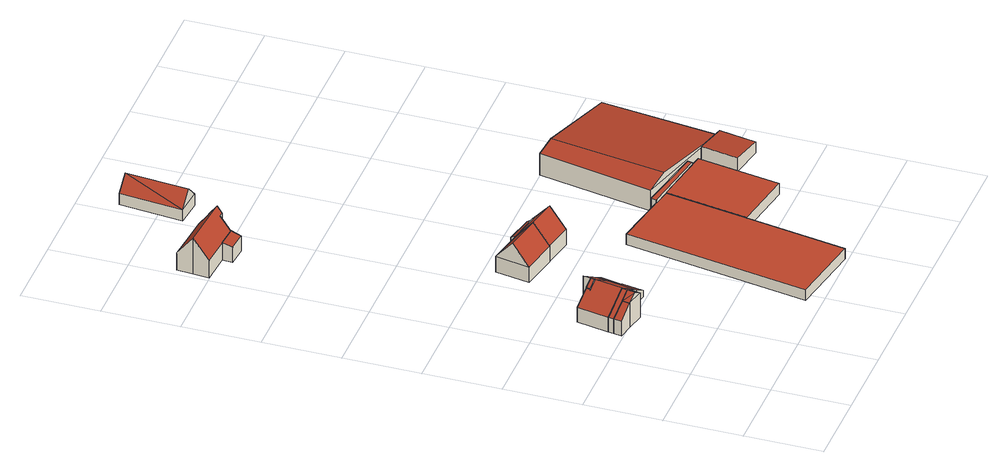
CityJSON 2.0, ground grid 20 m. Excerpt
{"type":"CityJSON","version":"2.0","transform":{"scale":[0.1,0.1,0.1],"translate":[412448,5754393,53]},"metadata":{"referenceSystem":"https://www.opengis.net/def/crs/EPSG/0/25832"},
"CityObjects":{
"building1":{"type":"Building","attributes":{"Gemeindeschluessel":"05515000","Geometrietyp2DReferenz":"3000","function":"51009_1610","roofType":"2100","measuredHeight":6.96},"geometry":[{"type":"Solid","lod":"2","boundaries":[[[[0,1,2,3]],[[4,5,1,0]],[[6,7,5,4]],[[3,2,7,6]],[[4,0,3,6]],[[1,5,7,2]]]],"semantics":{"surfaces":[{"type":"WallSurface"},{"type":"RoofSurface"},{"type":"GroundSurface"}],"values":[[0,0,0,0,1,2]]}}]},
"building2":{"type":"Building","attributes":{"Gemeindeschluessel":"05515000","Geometrietyp2DReferenz":"3000","function":"51009_1610","roofType":"2100","measuredHeight":8.45},"geometry":[{"type":"Solid","lod":"2","boundaries":[[[[8,9,10,11]],[[12,13,9,8]],[[14,15,13,12]],[[11,10,15,14]],[[12,8,11,14]],[[9,13,15,10]]]],"semantics":{"surfaces":[{"type":"WallSurface"},{"type":"RoofSurface"},{"type":"GroundSurface"}],"values":[[0,0,0,0,1,2]]}}]},
"building3":{"type":"Building","attributes":{"Gemeindeschluessel":"05515000","Geometrietyp2DReferenz":"3000","function":"31001_1000"},"address":[{"country":"Germany","locality":"Münster","thoroughfareNumber":"24a","thoroughfareName":"Everswinkeler Straße"}],"children":["building3-1","building3-2","building3-3","building3-4","building3-5"]},
"building3-1":{"type":"BuildingPart","attributes":{"roofType":"2100","measuredHeight":8.58},"parents":["building3"],"geometry":[{"type":"Solid","lod":"2","boundaries":[[[[16,17,18,19,20]],[[21,22,17,16]],[[23,24,22,21]],[[16,20,25,23,21]],[[26,18,17,22,24]],[[26,25,20,19,18]],[[24,23,25,26]]]],"semantics":{"surfaces":[{"type":"WallSurface"},{"type":"RoofSurface"},{"type":"GroundSurface"},{"type":"ClosureSurface"}],"values":[[0,0,0,1,2,3,3]]}}]},
"building3-2":{"type":"BuildingPart","attributes":{"roofType":"3100","measuredHeight":8.65},"parents":["building3"],"geometry":[{"type":"Solid","lod":"2","boundaries":[[[[27,28,29,30,31]],[[3,32,28,27]],[[6,33,34,32,3]],[[27,35,3]],[[27,31,36]],[[36,35,27]],[[35,36,6]],[[6,3,35]],[[28,32,34,29]],[[29,34,33,30]],[[30,33,6,31]],[[31,6,36]]]],"semantics":{"surfaces":[{"type":"WallSurface"},{"type":"RoofSurface"},{"type":"GroundSurface"},{"type":"ClosureSurface"}],"values":[[0,0,0,0,1,1,1,1,2,3,3,3]]}}]},
"building3-3":{"type":"BuildingPart","attributes":{"roofType":"3100","measuredHeight":8.61},"parents":["building3"],"geometry":[{"type":"Solid","lod":"2","boundaries":[[[[37,38,39,40]],[[19,18,38,37]],[[41,42,24,23,43]],[[44,45,46,47,48]],[[49,50,51,52]],[[40,39,50,49]],[[53,44,48,41,43,54,55]],[[20,19,37,40,49,52,56,55,54]],[[38,18,26,24,42,47,46,57,51,50,39]],[[20,54,25]],[[18,19,20,25,26]],[[23,25,54,43]],[[25,23,24,26]],[[48,47,42,41]],[[46,45,58,57]],[[45,44,53,55,58]],[[58,56,52,51,57]],[[58,55,56]]]],"semantics":{"surfaces":[{"type":"WallSurface"},{"type":"RoofSurface"},{"type":"GroundSurface"},{"type":"ClosureSurface"}],"values":[[0,0,0,0,0,0,1,1,2,0,3,0,3,3,3,3,3,3]]}}]},
"building3-4":{"type":"BuildingPart","attributes":{"roofType":"3100","measuredHeight":8.62},"parents":["building3"],"geometry":[{"type":"Solid","lod":"2","boundaries":[[[[4,59,34,33]],[[52,51,59,4]],[[30,29,46,45]],[[53,55,60,36,31,61]],[[6,36,60,52,4]],[[6,4,33]],[[44,61,31,30,45]],[[34,59,51,57,46,29]],[[29,30,33,34]],[[57,58,45,46]],[[51,52,56,58,57]],[[31,6,33,30]],[[36,6,31]],[[55,56,52,60]],[[61,44,53]],[[53,44,45,58,55]],[[58,56,55]]]],"semantics":{"surfaces":[{"type":"WallSurface"},{"type":"RoofSurface"},{"type":"GroundSurface"},{"type":"ClosureSurface"}],"values":[[0,0,0,1,1,0,0,2,3,3,3,3,3,0,0,3,3]]}}]},
"building3-5":{"type":"BuildingPart","attributes":{"roofType":"2100","measuredHeight":4.2},"parents":["building3"],"geometry":[{"type":"Solid","lod":"2","boundaries":[[[[62,63,42,41]],[[64,65,63,62]],[[48,47,65,64]],[[64,62,41,48]],[[63,65,47,42]],[[41,42,47,48]]]],"semantics":{"surfaces":[{"type":"WallSurface"},{"type":"RoofSurface"},{"type":"GroundSurface"},{"type":"ClosureSurface"}],"values":[[0,0,0,1,2,3]]}}]},
"building4":{"type":"Building","attributes":{"Gemeindeschluessel":"05515000","Geometrietyp2DReferenz":"3000","function":"51009_1610","roofType":"2100","measuredHeight":3.9},"geometry":[{"type":"Solid","lod":"2","boundaries":[[[[66,67,68,69]],[[21,70,67,66]],[[71,72,70,21]],[[69,68,72,71]],[[21,66,69,71]],[[67,70,72,68]]]],"semantics":{"surfaces":[{"type":"WallSurface"},{"type":"RoofSurface"},{"type":"GroundSurface"}],"values":[[0,0,0,0,1,2]]}}]},
"building5":{"type":"Building","attributes":{"Gemeindeschluessel":"05515000","Geometrietyp2DReferenz":"3000","function":"31001_2000","roofType":"3100","measuredHeight":9.61},"geometry":[{"type":"Solid","lod":"2","boundaries":[[[[73,74,75,76]],[[77,78,74,73]],[[79,80,78,77]],[[76,75,80,79]],[[73,81,77]],[[79,82,76]],[[76,82,81,73]],[[77,81,82,79]],[[74,78,80,75]]]],"semantics":{"surfaces":[{"type":"WallSurface"},{"type":"RoofSurface"},{"type":"GroundSurface"}],"values":[[0,0,0,0,0,0,1,1,2]]}}]},
"building6":{"type":"Building","attributes":{"Gemeindeschluessel":"05515000","Geometrietyp2DReferenz":"3000","function":"31001_1000"},"address":[{"country":"Germany","locality":"Münster","thoroughfareNumber":"27","thoroughfareName":"Everswinkeler Straße"}],"children":["building6-1","building6-2"]},
"building6-1":{"type":"BuildingPart","attributes":{"roofType":"3100","measuredHeight":10.15},"parents":["building6"],"geometry":[{"type":"Solid","lod":"2","boundaries":[[[[83,84,85,86]],[[87,88,84,83]],[[89,90,88,87]],[[91,92,90,89]],[[93,94,92,91]],[[95,96,94,93]],[[97,98,96,95]],[[99,100,98,97]],[[101,102,100,99]],[[103,104,102,101]],[[105,106,104,103]],[[97,95,93,91,89,87,99]],[[83,86,105,103,101,99,87]],[[85,84,88,90,92,94,96,98,100,102,104,106]],[[85,106,105,86]]]],"semantics":{"surfaces":[{"type":"WallSurface"},{"type":"RoofSurface"},{"type":"GroundSurface"},{"type":"ClosureSurface"}],"values":[[0,0,0,0,0,0,0,0,0,0,0,1,1,2,3]]}}]},
"building6-2":{"type":"BuildingPart","attributes":{"roofType":"2100","measuredHeight":5.08},"parents":["building6"],"geometry":[{"type":"Solid","lod":"2","boundaries":[[[[107,86,85,108,109]],[[110,111,106,105,112]],[[109,108,111,110]],[[112,107,109,110]],[[85,106,111,108]],[[86,107,112,105]],[[106,85,86,105]]]],"semantics":{"surfaces":[{"type":"WallSurface"},{"type":"RoofSurface"},{"type":"GroundSurface"},{"type":"ClosureSurface"}],"values":[[0,0,0,1,2,0,3]]}}]},
"building7":{"type":"Building","attributes":{"Gemeindeschluessel":"05515000","Geometrietyp2DReferenz":"3000","function":"31001_1000","roofType":"3100","measuredHeight":9.53},"address":[{"country":"Germany","locality":"Münster","thoroughfareNumber":"22a","thoroughfareName":"Everswinkeler Straße"}],"geometry":[{"type":"Solid","lod":"2","boundaries":[[[[113,114,115,116]],[[117,118,114,113]],[[119,120,118,117]],[[116,115,120,119]],[[113,121,117]],[[119,122,116]],[[116,122,121,113]],[[117,121,122,119]],[[114,118,120,115]]]],"semantics":{"surfaces":[{"type":"WallSurface"},{"type":"RoofSurface"},{"type":"GroundSurface"}],"values":[[0,0,0,0,0,0,1,1,2]]}}]},
"building8":{"type":"Building","attributes":{"Gemeindeschluessel":"05515000","Geometrietyp2DReferenz":"3000","function":"51009_1610","roofType":"2100","measuredHeight":4.17},"geometry":[{"type":"Solid","lod":"2","boundaries":[[[[123,124,115,125]],[[126,127,124,123]],[[128,114,127,126]],[[125,115,114,128]],[[126,123,125,128]],[[124,127,114,115]]]],"semantics":{"surfaces":[{"type":"WallSurface"},{"type":"RoofSurface"},{"type":"GroundSurface"}],"values":[[0,0,0,0,1,2]]}}]},
"building9":{"type":"Building","attributes":{"Gemeindeschluessel":"05515000","Geometrietyp2DReferenz":"3000","function":"31001_2740"},"children":["building9-1","building9-2","building9-3"]},
"building9-1":{"type":"BuildingPart","attributes":{"roofType":"1000","measuredHeight":3.71},"parents":["building9"],"geometry":[{"type":"Solid","lod":"2","boundaries":[[[[129,130,131,132]],[[133,134,135,130,129]],[[136,137,138,139,140]],[[132,131,137,136]],[[140,133,129,132,136]],[[130,135,141,138,137,131]],[[142,143,134,133,140,139]],[[135,134,143,142,141]],[[138,141,142,139]]]],"semantics":{"surfaces":[{"type":"WallSurface"},{"type":"RoofSurface"},{"type":"GroundSurface"},{"type":"ClosureSurface"}],"values":[[0,0,0,0,1,2,0,3,3]]}}]},
"building9-2":{"type":"BuildingPart","attributes":{"roofType":"1000","measuredHeight":3.12},"parents":["building9"],"geometry":[{"type":"Solid","lod":"2","boundaries":[[[[144,145,146,147,148]],[[149,150,135,134]],[[148,147,150,149]],[[134,143,144,148,149]],[[146,141,135,150,147]],[[145,144,143,142]],[[141,146,145,142]],[[141,142,143,134,135]]]],"semantics":{"surfaces":[{"type":"WallSurface"},{"type":"RoofSurface"},{"type":"GroundSurface"},{"type":"ClosureSurface"}],"values":[[0,0,0,1,2,0,3,3]]}}]},
"building9-3":{"type":"BuildingPart","attributes":{"roofType":"1000","measuredHeight":3},"parents":["building9"],"geometry":[{"type":"Solid","lod":"2","boundaries":[[[[151,137,152,153]],[[139,138,137,151]],[[154,155,146,145]],[[156,157,155,154]],[[153,152,157,156]],[[154,145,142,139,151,153,156]],[[137,138,141,146,155,157,152]],[[139,142,141,138]],[[141,142,145,146]]]],"semantics":{"surfaces":[{"type":"WallSurface"},{"type":"RoofSurface"},{"type":"GroundSurface"},{"type":"ClosureSurface"}],"values":[[0,0,0,0,0,1,2,3,3]]}}]},
"building10":{"type":"Building","attributes":{"Gemeindeschluessel":"05515000","Geometrietyp2DReferenz":"3000","function":"31001_2700","roofType":"3100","measuredHeight":6.91},"geometry":[{"type":"Solid","lod":"2","boundaries":[[[[158,159,160,161]],[[162,163,159,158]],[[164,165,163,162]],[[161,160,165,164]],[[158,166,162]],[[164,167,161]],[[166,158,161]],[[161,167,166]],[[162,166,167]],[[167,164,162]],[[159,163,165,160]]]],"semantics":{"surfaces":[{"type":"WallSurface"},{"type":"RoofSurface"},{"type":"GroundSurface"}],"values":[[0,0,0,0,0,0,1,1,1,1,2]]}}]},
"building11":{"type":"Building","attributes":{"Gemeindeschluessel":"05515000","Geometrietyp2DReferenz":"3000","function":"31001_2000","roofType":"3100","measuredHeight":7.36},"address":[{"country":"Germany","locality":"Münster","thoroughfareNumber":"24","thoroughfareName":"Everswinkeler Straße"}],"geometry":[{"type":"Solid","lod":"2","boundaries":[[[[168,169,170,171]],[[172,173,169,168]],[[174,175,173,172]],[[171,170,175,174]],[[168,176,172]],[[174,177,171]],[[171,177,176,168]],[[172,176,177,174]],[[169,173,175,170]]]],"semantics":{"surfaces":[{"type":"WallSurface"},{"type":"RoofSurface"},{"type":"GroundSurface"}],"values":[[0,0,0,0,0,0,1,1,2]]}}]},
"building12":{"type":"Building","attributes":{"Gemeindeschluessel":"05515000","Geometrietyp2DReferenz":"3000","function":"51009_1610","roofType":"2100","measuredHeight":4.06},"geometry":[{"type":"Solid","lod":"2","boundaries":[[[[178,179,180,181]],[[182,183,179,178]],[[184,185,183,182]],[[186,187,185,184]],[[181,180,187,186]],[[184,182,178,181,186]],[[179,183,185,187,180]]]],"semantics":{"surfaces":[{"type":"WallSurface"},{"type":"RoofSurface"},{"type":"GroundSurface"}],"values":[[0,0,0,0,0,1,2]]}}]}
},
"vertices":[
[88,401,55],[88,401,14],[128,394,14],[128,394,83],[92,422,55],[92,422,14],[132,414,83],[132,414,14],
[174,507,100],[174,507,15],[153,511,15],[153,511,85],[172,496,100],[172,496,15],[151,500,85],[151,500,15],
[178,527,99],[178,527,13],[172,496,13],[172,496,98],[172,496,99],[243,514,54],[243,514,13],[237,484,54],[237,484,13],[173,496,98],[173,496,13],
[176,384,83],[176,384,13],[180,405,13],[180,405,55],[180,405,83],[128,394,13],[132,414,55],[132,414,13],[152,389,99],[156,410,99],
[151,500,84],[151,500,13],[153,511,13],[153,511,84],[234,466,55],[234,466,13],[237,484,55],[183,419,82],[183,419,55],[183,419,13],[223,411,13],[223,411,55],[110,519,55],[110,519,13],[94,436,13],[94,436,55],[165,423,95],[173,496,99],[159,424,99],[95,436,55],[159,424,13],[159,424,55],
[92,422,13],[158,424,99],[183,419,83],
[267,460,32],[267,460,13],[257,405,32],[257,405,13],
[234,466,54],[234,466,15],[253,463,15],[253,463,42],[243,514,15],[262,511,42],[262,511,15],
[230,679,55],[230,679,11],[327,661,11],[327,661,55],[247,768,55],[247,768,11],[344,749,55],[344,749,11],[239,724,107],[336,705,107],
[9,1401,56],[9,1401,8],[89,1395,8],[89,1395,56],[13,1442,110],[13,1442,8],[16,1484,56],[16,1484,8],[67,1480,56],[67,1480,8],[147,1474,56],[147,1474,8],[146,1451,86],[146,1451,8],[158,1450,86],[158,1450,8],[157,1431,110],[157,1431,8],[156,1418,93],[156,1418,8],[143,1419,93],[143,1419,8],[141,1391,56],[141,1391,8],
[89,1395,59],[87,1369,8],[87,1369,51],[139,1365,51],[139,1365,8],[141,1391,59],
[421,735,56],[421,735,12],[344,749,12],[344,749,56],[404,646,56],[404,646,12],[327,661,56],[327,661,12],[413,691,108],[336,705,108],
[347,765,44],[347,765,12],[344,749,54],[423,750,44],[423,750,12],[421,735,54],
[781,472,43],[781,472,5],[608,505,5],[608,505,43],[779,460,43],[779,460,37],[779,460,5],[605,491,43],[605,491,5],[605,490,5],[605,490,35],[605,490,43],[651,482,5],[651,482,35],[651,482,37],
[615,268,37],[615,268,35],[615,268,5],[772,241,5],[772,241,37],[808,455,37],[808,455,5],
[605,491,35],[460,516,5],[460,516,35],[570,9,35],[570,9,5],[379,42,35],[379,42,5],
[227,1699,40],[227,1699,8],[212,1535,8],[212,1535,40],[296,1693,40],[296,1693,8],[282,1529,40],[282,1529,8],[262,1696,77],[247,1532,77],
[664,801,68],[664,801,6],[608,505,6],[608,505,66],[955,746,36],[955,746,6],[919,446,34],[919,446,6],[716,791,79],[670,493,79],
[844,460,47],[844,460,7],[827,363,7],[827,363,47],[919,446,40],[919,446,7],[931,444,39],[931,444,7],[914,348,39],[914,348,7]
]}
